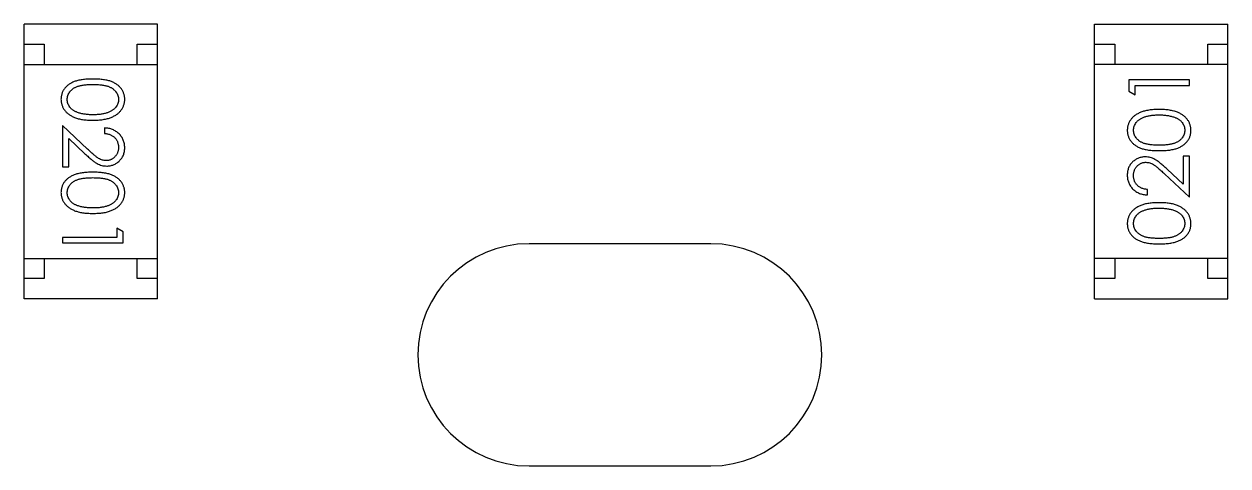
# Model space of a CAD drawing. Header units: millimetres. Extents: x 563 to 681, y 173 to 284.
# Drawn here: x 619.14 to 622.121, y 260.54 to 261.634 of the extents above; entities that cross this region are included whole.
import ezdxf

# ---------------------------------------------------------------- set-up
doc = ezdxf.new("R2010")
doc.units = ezdxf.units.MM
doc.header["$LTSCALE"] = 30.734
doc.layers.get('0').update_dxf_attribs({"linetype": 'CONTINUOUS'})

msp = doc.modelspace()

# ---------------------------------------------------------------- linework, layer by layer
at = {"linetype": 'Continuous'}
for p, q in [((619.1404, 260.9539), (619.1404, 261.6339)), ((619.4704, 261.6339), (619.1404, 261.6339)), ((619.4704, 260.9539), (619.4704, 261.6339)), ((621.7905, 260.9538), (621.7905, 261.6338)), ((621.7905, 261.6338), (622.1205, 261.6338)), ((622.1205, 260.9538), (622.1205, 261.6338)), ((619.1404, 261.5839), (619.1904, 261.5839)), ((619.1904, 261.5839), (619.1904, 261.5339)), ((619.4204, 261.5339), (619.4204, 261.5839)), ((619.4204, 261.5839), (619.4704, 261.5839)), ((621.7905, 261.5838), (621.8405, 261.5838)), ((621.8405, 261.5838), (621.8405, 261.5338)), ((622.0705, 261.5338), (622.0705, 261.5838)), ((622.0705, 261.5838), (622.1205, 261.5838)), ((619.1404, 261.5339), (619.4704, 261.5339)), ((622.1205, 261.5338), (621.7905, 261.5338)), ((621.8753, 261.4956), (621.8753, 261.4678)), ((622.0253, 261.4956), (621.8753, 261.4956)), ((621.8907, 261.459), (621.8907, 261.4821)), ((621.8907, 261.4821), (622.0253, 261.4821)), ((622.0253, 261.4821), (622.0253, 261.4956)), ((621.8753, 261.4678), (621.8907, 261.459)), ((619.2357, 261.3825), (619.2357, 261.2806)), ((619.2978, 261.3243), (619.2357, 261.3825)), ((619.3395, 261.3767), (619.3395, 261.3633)), ((619.2511, 261.2806), (619.2511, 261.3504)), ((619.2511, 261.3504), (619.2911, 261.3129)), ((622.0099, 261.3071), (622.0099, 261.2373)), ((622.0253, 261.3071), (622.0099, 261.3071)), ((622.0253, 261.2052), (622.0253, 261.3071)), ((619.2357, 261.2806), (619.2511, 261.2806)), ((622.0099, 261.2373), (621.9698, 261.2748)), ((621.9632, 261.2634), (622.0253, 261.2052)), ((621.9214, 261.211), (621.9214, 261.2244)), ((619.3703, 261.1287), (619.3703, 261.1056)), ((619.3857, 261.1199), (619.3703, 261.1287)), ((619.2357, 261.1056), (619.2357, 261.0921)), ((619.3703, 261.1056), (619.2357, 261.1056)), ((619.2357, 261.0921), (619.3857, 261.0921)), ((619.3857, 261.0921), (619.3857, 261.1199)), ((620.8404, 261.0901), (620.3904, 261.0901)), ((619.1404, 261.0539), (619.4704, 261.0539)), ((619.1904, 261.0539), (619.1904, 261.0039)), ((619.4204, 261.0039), (619.4204, 261.0539)), ((622.1205, 261.0538), (621.7905, 261.0538)), ((621.8405, 261.0538), (621.8405, 261.0038)), ((622.0705, 261.0038), (622.0705, 261.0538)), ((619.1904, 261.0039), (619.1404, 261.0039)), ((619.4704, 261.0039), (619.4204, 261.0039)), ((621.8405, 261.0038), (621.7905, 261.0038)), ((622.1205, 261.0038), (622.0705, 261.0038)), ((619.4704, 260.9539), (619.1404, 260.9539)), ((621.7905, 260.9538), (622.1205, 260.9538)), ((620.3904, 260.5401), (620.8404, 260.5401))]:
    msp.add_line(p, q, dxfattribs=at)
for centre, start, end in [((620.3904, 260.8151), 90, 270), ((620.8404, 260.8151), 270, 90)]:
    msp.add_arc(centre, 0.275, start, end, dxfattribs=at)
for points, knots in [([(619.3106, 261.4979), (619.3082, 261.4979), (619.3036, 261.4978), (619.2968, 261.4975), (619.2905, 261.497), (619.2845, 261.4963), (619.279, 261.4954), (619.2739, 261.4944), (619.2691, 261.493), (619.2648, 261.4915), (619.2608, 261.4898), (619.2571, 261.488), (619.2536, 261.486), (619.2504, 261.4838), (619.2474, 261.4815), (619.2447, 261.479), (619.2423, 261.4764), (619.2401, 261.4736), (619.2382, 261.4706), (619.2365, 261.4676), (619.235, 261.4645), (619.2339, 261.4613), (619.233, 261.4581), (619.2323, 261.4547), (619.2319, 261.4513), (619.2319, 261.4489), (619.2318, 261.4477)], [0, 0, 0, 0, 0.068113, 0.132564, 0.193427, 0.250218, 0.303569, 0.353576, 0.400235, 0.443586, 0.484619, 0.524292, 0.56238, 0.599049, 0.63494, 0.669782, 0.704009, 0.737842, 0.771098, 0.803896, 0.836415, 0.868639, 0.900715, 0.933378, 0.966213, 1, 1, 1, 1]), ([(619.2472, 261.4473), (619.2473, 261.4489), (619.2475, 261.4522), (619.2488, 261.4571), (619.2508, 261.4619), (619.2532, 261.4656), (619.2555, 261.4685), (619.2574, 261.4705), (619.2596, 261.4724), (619.2619, 261.4742), (619.2644, 261.4758), (619.2671, 261.4773), (619.27, 261.4786), (619.2731, 261.4799), (619.2766, 261.481), (619.2803, 261.4819), (619.2845, 261.4827), (619.289, 261.4833), (619.2939, 261.4838), (619.2991, 261.4842), (619.3048, 261.4844), (619.3087, 261.4844), (619.3107, 261.4844)], [0, 0, 0, 0, 0.060034, 0.120278, 0.182348, 0.247919, 0.281641, 0.315701, 0.350322, 0.385703, 0.421819, 0.459196, 0.497866, 0.538301, 0.58121, 0.628183, 0.679403, 0.734699, 0.794074, 0.858416, 0.927049, 1, 1, 1, 1]), ([(619.3895, 261.4477), (619.3895, 261.4489), (619.3895, 261.4513), (619.3891, 261.4547), (619.3884, 261.4581), (619.3875, 261.4614), (619.3863, 261.4646), (619.3848, 261.4677), (619.3831, 261.4707), (619.3812, 261.4737), (619.379, 261.4765), (619.3765, 261.4792), (619.3738, 261.4816), (619.3708, 261.484), (619.3676, 261.4861), (619.3642, 261.4881), (619.3605, 261.49), (619.3565, 261.4916), (619.3522, 261.4931), (619.3475, 261.4944), (619.3424, 261.4955), (619.3369, 261.4963), (619.3309, 261.497), (619.3245, 261.4975), (619.3177, 261.4978), (619.313, 261.4979), (619.3106, 261.4979)], [0, 0, 0, 0, 0.033742, 0.066533, 0.099153, 0.13154, 0.164087, 0.196563, 0.229707, 0.263315, 0.297504, 0.331686, 0.366482, 0.4021, 0.438958, 0.476748, 0.515985, 0.556589, 0.599519, 0.645765, 0.695487, 0.748721, 0.805687, 0.866754, 0.931405, 1, 1, 1, 1]), ([(619.3107, 261.4844), (619.3127, 261.4844), (619.3166, 261.4844), (619.3223, 261.4841), (619.3275, 261.4838), (619.3324, 261.4833), (619.337, 261.4827), (619.3411, 261.4819), (619.3449, 261.481), (619.3483, 261.4799), (619.3514, 261.4786), (619.3543, 261.4773), (619.357, 261.4758), (619.3595, 261.4741), (619.3618, 261.4724), (619.364, 261.4705), (619.3659, 261.4685), (619.3682, 261.4656), (619.3705, 261.4619), (619.3727, 261.4572), (619.3739, 261.4523), (619.3741, 261.4489), (619.3741, 261.4473)], [0, 0, 0, 0, 0.073302, 0.142286, 0.206253, 0.266017, 0.321612, 0.372532, 0.419497, 0.462398, 0.502825, 0.541489, 0.579034, 0.615143, 0.650298, 0.684912, 0.718701, 0.752189, 0.817245, 0.879117, 0.939613, 1, 1, 1, 1]), ([(619.2318, 261.4477), (619.2319, 261.4465), (619.2319, 261.4442), (619.2323, 261.4407), (619.233, 261.4372), (619.2339, 261.4339), (619.2351, 261.4306), (619.2366, 261.4274), (619.2383, 261.4243), (619.2403, 261.4213), (619.2426, 261.4184), (619.2451, 261.4157), (619.2479, 261.4131), (619.2509, 261.4107), (619.2542, 261.4084), (619.2578, 261.4064), (619.2616, 261.4044), (619.2657, 261.4027), (619.27, 261.401), (619.2748, 261.3997), (619.2799, 261.3985), (619.2853, 261.3976), (619.2912, 261.3969), (619.2973, 261.3963), (619.3039, 261.396), (619.3083, 261.396), (619.3106, 261.396)], [0, 0, 0, 0, 0.033824, 0.067298, 0.10028, 0.133019, 0.165736, 0.198792, 0.232372, 0.266409, 0.301016, 0.336196, 0.371972, 0.408574, 0.446394, 0.485225, 0.525372, 0.567224, 0.611081, 0.65775, 0.70702, 0.759235, 0.814484, 0.873227, 0.934937, 1, 1, 1, 1]), ([(619.273, 261.4151), (619.2719, 261.4155), (619.2699, 261.4163), (619.2669, 261.4176), (619.2642, 261.419), (619.2617, 261.4206), (619.2594, 261.4224), (619.2572, 261.4242), (619.2553, 261.4263), (619.2531, 261.4291), (619.2507, 261.4328), (619.2487, 261.4375), (619.2474, 261.4423), (619.2473, 261.4456), (619.2472, 261.4473)], [0, 0, 0, 0, 0.075949, 0.148549, 0.218996, 0.286119, 0.351826, 0.416074, 0.478265, 0.540325, 0.660405, 0.774606, 0.887187, 1, 1, 1, 1]), ([(619.3106, 261.396), (619.3129, 261.396), (619.3174, 261.396), (619.324, 261.3963), (619.3302, 261.3969), (619.336, 261.3976), (619.3415, 261.3986), (619.3466, 261.3997), (619.3514, 261.4012), (619.3558, 261.4027), (619.3599, 261.4046), (619.3637, 261.4065), (619.3673, 261.4086), (619.3706, 261.4108), (619.3736, 261.4133), (619.3764, 261.4158), (619.3789, 261.4185), (619.3811, 261.4214), (619.3831, 261.4244), (619.3848, 261.4275), (619.3863, 261.4306), (619.3875, 261.4339), (619.3884, 261.4372), (619.3891, 261.4407), (619.3895, 261.4442), (619.3895, 261.4465), (619.3895, 261.4477)], [0, 0, 0, 0, 0.065278, 0.127205, 0.186168, 0.241675, 0.294115, 0.343609, 0.390387, 0.434463, 0.476646, 0.517002, 0.555936, 0.593716, 0.630057, 0.665601, 0.700745, 0.734917, 0.768681, 0.802087, 0.834849, 0.867433, 0.900138, 0.932806, 0.966212, 1, 1, 1, 1]), ([(619.3741, 261.4473), (619.3741, 261.4456), (619.3739, 261.4424), (619.3726, 261.4375), (619.3705, 261.4328), (619.3682, 261.4291), (619.3659, 261.4262), (619.3639, 261.4242), (619.3617, 261.4222), (619.3592, 261.4204), (619.3565, 261.4187), (619.3535, 261.4172), (619.3503, 261.4157), (619.3469, 261.4144), (619.3432, 261.4133), (619.3393, 261.4122), (619.3352, 261.4114), (619.3308, 261.4106), (619.3261, 261.4101), (619.3212, 261.4097), (619.316, 261.4095), (619.3125, 261.4094), (619.3107, 261.4094)], [0, 0, 0, 0, 0.059689, 0.119507, 0.181075, 0.246162, 0.279894, 0.314468, 0.350403, 0.387474, 0.426147, 0.466624, 0.508745, 0.553328, 0.600058, 0.649177, 0.700552, 0.754894, 0.811825, 0.871514, 0.934319, 1, 1, 1, 1]), ([(621.9503, 261.4225), (621.948, 261.4225), (621.9435, 261.4224), (621.937, 261.4221), (621.9308, 261.4216), (621.9249, 261.4209), (621.9194, 261.4199), (621.9143, 261.4187), (621.9096, 261.4173), (621.9051, 261.4157), (621.9011, 261.4139), (621.8972, 261.412), (621.8937, 261.4099), (621.8904, 261.4076), (621.8873, 261.4052), (621.8846, 261.4027), (621.882, 261.3999), (621.8798, 261.3971), (621.8778, 261.3941), (621.8761, 261.391), (621.8747, 261.3878), (621.8735, 261.3846), (621.8725, 261.3812), (621.8719, 261.3778), (621.8715, 261.3743), (621.8714, 261.3719), (621.8714, 261.3707)], [0, 0, 0, 0, 0.065278, 0.127205, 0.186168, 0.241675, 0.294115, 0.343609, 0.390387, 0.434463, 0.476646, 0.517002, 0.555936, 0.593716, 0.630057, 0.665601, 0.700745, 0.734917, 0.768681, 0.802087, 0.834849, 0.867433, 0.900138, 0.932806, 0.966212, 1, 1, 1, 1]), ([(622.0291, 261.3707), (622.0291, 261.3719), (622.0291, 261.3743), (622.0286, 261.3778), (622.028, 261.3812), (622.027, 261.3846), (622.0258, 261.3879), (622.0244, 261.3911), (622.0226, 261.3941), (622.0206, 261.3972), (622.0184, 261.4), (622.0158, 261.4028), (622.0131, 261.4054), (622.01, 261.4078), (622.0067, 261.41), (622.0032, 261.4121), (621.9994, 261.414), (621.9953, 261.4158), (621.9909, 261.4174), (621.9862, 261.4187), (621.9811, 261.4199), (621.9756, 261.4209), (621.9698, 261.4216), (621.9636, 261.4221), (621.9571, 261.4224), (621.9526, 261.4225), (621.9503, 261.4225)], [0, 0, 0, 0, 0.033824, 0.067298, 0.10028, 0.133019, 0.165736, 0.198792, 0.232372, 0.266409, 0.301016, 0.336196, 0.371972, 0.408574, 0.446394, 0.485225, 0.525372, 0.567224, 0.611081, 0.65775, 0.70702, 0.759235, 0.814484, 0.873227, 0.934937, 1, 1, 1, 1]), ([(619.3107, 261.4094), (619.3089, 261.4094), (619.3053, 261.4095), (619.3001, 261.4097), (619.2951, 261.4102), (619.2903, 261.4108), (619.2857, 261.4116), (619.2812, 261.4126), (619.277, 261.4137), (619.2743, 261.4147), (619.273, 261.4151)], [0, 0, 0, 0, 0.141157, 0.277773, 0.409244, 0.535676, 0.657497, 0.775458, 0.889412, 1, 1, 1, 1]), ([(621.8868, 261.3712), (621.8869, 261.3728), (621.8871, 261.3761), (621.8883, 261.381), (621.8905, 261.3856), (621.8928, 261.3894), (621.8951, 261.3922), (621.8971, 261.3943), (621.8993, 261.3962), (621.9018, 261.398), (621.9045, 261.3997), (621.9074, 261.4013), (621.9106, 261.4027), (621.914, 261.4041), (621.9177, 261.4052), (621.9216, 261.4063), (621.9258, 261.4071), (621.9302, 261.4078), (621.9349, 261.4083), (621.9398, 261.4088), (621.9449, 261.409), (621.9485, 261.409), (621.9503, 261.409)], [0, 0, 0, 0, 0.059689, 0.119507, 0.181075, 0.246162, 0.279894, 0.314468, 0.350403, 0.387474, 0.426147, 0.466624, 0.508745, 0.553328, 0.600058, 0.649177, 0.700552, 0.754894, 0.811825, 0.871514, 0.934319, 1, 1, 1, 1]), ([(621.9503, 261.409), (621.9521, 261.409), (621.9556, 261.409), (621.9608, 261.4087), (621.9659, 261.4083), (621.9707, 261.4077), (621.9753, 261.4068), (621.9797, 261.4059), (621.9839, 261.4047), (621.9866, 261.4038), (621.988, 261.4034)], [0, 0, 0, 0, 0.141157, 0.277773, 0.409244, 0.535676, 0.657497, 0.775458, 0.889412, 1, 1, 1, 1]), ([(621.988, 261.4034), (621.989, 261.403), (621.9911, 261.4022), (621.994, 261.4009), (621.9967, 261.3994), (621.9993, 261.3978), (622.0016, 261.3961), (622.0037, 261.3942), (622.0056, 261.3922), (622.0079, 261.3894), (622.0102, 261.3857), (622.0122, 261.381), (622.0135, 261.3762), (622.0137, 261.3728), (622.0137, 261.3712)], [0, 0, 0, 0, 0.075949, 0.148549, 0.218996, 0.286119, 0.351826, 0.416074, 0.478265, 0.540325, 0.660405, 0.774606, 0.887187, 1, 1, 1, 1]), ([(619.3895, 261.3278), (619.3895, 261.3295), (619.3894, 261.3328), (619.3887, 261.3376), (619.3876, 261.3422), (619.3861, 261.3467), (619.3841, 261.3509), (619.3817, 261.3549), (619.3788, 261.3587), (619.3755, 261.3623), (619.3719, 261.3655), (619.368, 261.3684), (619.3638, 261.3709), (619.3594, 261.3729), (619.3548, 261.3745), (619.3499, 261.3757), (619.3448, 261.3765), (619.3413, 261.3766), (619.3395, 261.3767)], [0, 0, 0, 0, 0.06445, 0.126725, 0.187421, 0.247417, 0.306749, 0.366595, 0.427749, 0.490235, 0.553031, 0.614805, 0.676505, 0.738096, 0.801021, 0.864897, 0.931209, 1, 1, 1, 1]), ([(619.3395, 261.3633), (619.3409, 261.3631), (619.3435, 261.3629), (619.3472, 261.3621), (619.3508, 261.3612), (619.3541, 261.36), (619.3572, 261.3585), (619.3601, 261.3567), (619.3627, 261.3547), (619.3651, 261.3525), (619.3672, 261.35), (619.3691, 261.3474), (619.3707, 261.3446), (619.3719, 261.3417), (619.3729, 261.3386), (619.3736, 261.3354), (619.3741, 261.332), (619.3741, 261.3297), (619.3741, 261.3285)], [0, 0, 0, 0, 0.073648, 0.143686, 0.210962, 0.275557, 0.338064, 0.399311, 0.4594, 0.51934, 0.579024, 0.637809, 0.695959, 0.754122, 0.813113, 0.873453, 0.935561, 1, 1, 1, 1]), ([(621.8714, 261.3707), (621.8714, 261.3695), (621.8715, 261.3672), (621.8719, 261.3638), (621.8725, 261.3604), (621.8735, 261.3571), (621.8746, 261.3539), (621.8761, 261.3508), (621.8778, 261.3477), (621.8798, 261.3448), (621.882, 261.342), (621.8844, 261.3393), (621.8872, 261.3368), (621.8901, 261.3345), (621.8933, 261.3324), (621.8968, 261.3303), (621.9005, 261.3285), (621.9044, 261.3268), (621.9087, 261.3254), (621.9134, 261.3241), (621.9186, 261.323), (621.9241, 261.3221), (621.9301, 261.3214), (621.9364, 261.3209), (621.9433, 261.3206), (621.9479, 261.3206), (621.9503, 261.3206)], [0, 0, 0, 0, 0.033742, 0.066533, 0.099153, 0.13154, 0.164087, 0.196563, 0.229707, 0.263315, 0.297504, 0.331686, 0.366482, 0.4021, 0.438958, 0.476748, 0.515985, 0.556589, 0.599519, 0.645765, 0.695487, 0.748721, 0.805687, 0.866754, 0.931405, 1, 1, 1, 1]), ([(621.9503, 261.334), (621.9483, 261.334), (621.9443, 261.3341), (621.9387, 261.3343), (621.9334, 261.3347), (621.9285, 261.3352), (621.924, 261.3358), (621.9198, 261.3366), (621.9161, 261.3375), (621.9127, 261.3386), (621.9096, 261.3399), (621.9066, 261.3412), (621.9039, 261.3427), (621.9014, 261.3443), (621.8991, 261.3461), (621.897, 261.348), (621.895, 261.35), (621.8928, 261.3529), (621.8904, 261.3566), (621.8883, 261.3613), (621.8871, 261.3662), (621.8869, 261.3695), (621.8868, 261.3712)], [0, 0, 0, 0, 0.073302, 0.142286, 0.206253, 0.266017, 0.321612, 0.372532, 0.419497, 0.462398, 0.502825, 0.541489, 0.579034, 0.615143, 0.650298, 0.684912, 0.718701, 0.752189, 0.817245, 0.879117, 0.939613, 1, 1, 1, 1]), ([(622.0137, 261.3712), (622.0136, 261.3695), (622.0135, 261.3662), (622.0122, 261.3614), (622.0101, 261.3566), (622.0077, 261.3528), (622.0054, 261.35), (622.0035, 261.3479), (622.0014, 261.3461), (621.999, 261.3443), (621.9965, 261.3426), (621.9938, 261.3412), (621.9909, 261.3398), (621.9878, 261.3386), (621.9844, 261.3375), (621.9806, 261.3366), (621.9765, 261.3358), (621.972, 261.3351), (621.9671, 261.3347), (621.9618, 261.3343), (621.9562, 261.3341), (621.9523, 261.334), (621.9503, 261.334)], [0, 0, 0, 0, 0.060034, 0.120278, 0.182348, 0.247919, 0.281641, 0.315701, 0.350322, 0.385703, 0.421819, 0.459196, 0.497866, 0.538301, 0.58121, 0.628183, 0.679403, 0.734699, 0.794074, 0.858416, 0.927049, 1, 1, 1, 1]), ([(621.9503, 261.3206), (621.9527, 261.3206), (621.9574, 261.3206), (621.9641, 261.3209), (621.9705, 261.3214), (621.9764, 261.3221), (621.9819, 261.323), (621.9871, 261.3241), (621.9918, 261.3254), (621.9962, 261.3269), (622.0002, 261.3286), (622.0039, 261.3305), (622.0073, 261.3325), (622.0105, 261.3347), (622.0135, 261.337), (622.0162, 261.3395), (622.0187, 261.3421), (622.0209, 261.3449), (622.0228, 261.3478), (622.0245, 261.3508), (622.0259, 261.3539), (622.0271, 261.3571), (622.028, 261.3604), (622.0286, 261.3638), (622.0291, 261.3672), (622.0291, 261.3695), (622.0291, 261.3707)], [0, 0, 0, 0, 0.068113, 0.132564, 0.193427, 0.250218, 0.303569, 0.353576, 0.400235, 0.443586, 0.484619, 0.524292, 0.56238, 0.599049, 0.63494, 0.669782, 0.704009, 0.737842, 0.771098, 0.803896, 0.836415, 0.868639, 0.900715, 0.933378, 0.966213, 1, 1, 1, 1]), ([(619.2911, 261.3129), (619.2927, 261.3114), (619.2956, 261.3086), (619.3, 261.3047), (619.3041, 261.3011), (619.308, 261.2979), (619.3116, 261.2951), (619.315, 261.2926), (619.3182, 261.2905), (619.322, 261.2882), (619.3267, 261.2859), (619.3326, 261.2839), (619.3387, 261.2827), (619.3428, 261.2826), (619.3449, 261.2825)], [0, 0, 0, 0, 0.09953, 0.192079, 0.277712, 0.357454, 0.429648, 0.495771, 0.555538, 0.608657, 0.707578, 0.804328, 0.901298, 1, 1, 1, 1]), ([(619.3437, 261.296), (619.3421, 261.296), (619.3389, 261.2962), (619.3341, 261.2972), (619.3294, 261.2989), (619.3256, 261.3009), (619.3225, 261.3029), (619.3198, 261.3048), (619.3169, 261.3072), (619.3136, 261.3098), (619.3101, 261.3129), (619.3062, 261.3163), (619.3021, 261.3202), (619.2992, 261.3229), (619.2978, 261.3243)], [0, 0, 0, 0, 0.088014, 0.174976, 0.2638, 0.355443, 0.406413, 0.465519, 0.533076, 0.609353, 0.693899, 0.787171, 0.889197, 1, 1, 1, 1]), ([(619.3741, 261.3285), (619.3741, 261.3274), (619.3741, 261.3252), (619.3736, 261.322), (619.3729, 261.3188), (619.3719, 261.3159), (619.3707, 261.313), (619.3691, 261.3103), (619.3673, 261.3078), (619.3652, 261.3054), (619.3629, 261.3032), (619.3605, 261.3013), (619.358, 261.2996), (619.3553, 261.2983), (619.3526, 261.2972), (619.3497, 261.2965), (619.3468, 261.296), (619.3448, 261.296), (619.3437, 261.296)], [0, 0, 0, 0, 0.068027, 0.133505, 0.19695, 0.26027, 0.322741, 0.384982, 0.448465, 0.513424, 0.578224, 0.640011, 0.700094, 0.760067, 0.819012, 0.877878, 0.938035, 1, 1, 1, 1]), ([(619.3449, 261.2825), (619.3464, 261.2825), (619.3493, 261.2826), (619.3537, 261.2832), (619.3578, 261.2842), (619.3618, 261.2855), (619.3657, 261.2874), (619.3694, 261.2895), (619.3729, 261.2921), (619.3763, 261.295), (619.3794, 261.2982), (619.3821, 261.3017), (619.3844, 261.3055), (619.3863, 261.3095), (619.3877, 261.3137), (619.3888, 261.3182), (619.3894, 261.3229), (619.3895, 261.3262), (619.3895, 261.3278)], [0, 0, 0, 0, 0.06271, 0.123347, 0.183401, 0.242828, 0.302097, 0.36242, 0.423725, 0.487032, 0.550491, 0.612709, 0.674265, 0.73617, 0.799211, 0.863483, 0.930525, 1, 1, 1, 1]), ([(621.916, 261.3052), (621.9145, 261.3052), (621.9116, 261.3051), (621.9073, 261.3045), (621.9031, 261.3035), (621.8991, 261.3021), (621.8953, 261.3003), (621.8916, 261.2982), (621.888, 261.2956), (621.8847, 261.2927), (621.8815, 261.2895), (621.8789, 261.286), (621.8765, 261.2822), (621.8746, 261.2782), (621.8732, 261.274), (621.8722, 261.2695), (621.8715, 261.2648), (621.8715, 261.2615), (621.8714, 261.2599)], [0, 0, 0, 0, 0.06271, 0.123347, 0.183401, 0.242828, 0.302097, 0.36242, 0.423725, 0.487032, 0.550491, 0.612709, 0.674265, 0.73617, 0.799211, 0.863483, 0.930525, 1, 1, 1, 1]), ([(621.9698, 261.2748), (621.9683, 261.2763), (621.9653, 261.2791), (621.961, 261.283), (621.9568, 261.2866), (621.953, 261.2898), (621.9493, 261.2926), (621.9459, 261.2951), (621.9428, 261.2972), (621.939, 261.2995), (621.9342, 261.3018), (621.9283, 261.3037), (621.9222, 261.305), (621.9181, 261.3051), (621.916, 261.3052)], [0, 0, 0, 0, 0.09953, 0.192079, 0.277712, 0.357454, 0.429648, 0.495771, 0.555538, 0.608657, 0.707578, 0.804328, 0.901298, 1, 1, 1, 1]), ([(621.8868, 261.2592), (621.8868, 261.2603), (621.8869, 261.2625), (621.8873, 261.2657), (621.888, 261.2688), (621.889, 261.2718), (621.8903, 261.2747), (621.8918, 261.2774), (621.8937, 261.2799), (621.8958, 261.2823), (621.898, 261.2845), (621.9005, 261.2864), (621.903, 261.2881), (621.9056, 261.2894), (621.9084, 261.2905), (621.9112, 261.2912), (621.9142, 261.2917), (621.9162, 261.2917), (621.9172, 261.2917)], [0, 0, 0, 0, 0.068027, 0.133505, 0.19695, 0.26027, 0.322741, 0.384982, 0.448465, 0.513424, 0.578224, 0.640011, 0.700094, 0.760067, 0.819012, 0.877878, 0.938035, 1, 1, 1, 1]), ([(621.9172, 261.2917), (621.9188, 261.2917), (621.9221, 261.2915), (621.9269, 261.2905), (621.9315, 261.2888), (621.9353, 261.2868), (621.9384, 261.2848), (621.9411, 261.2829), (621.9441, 261.2805), (621.9473, 261.2779), (621.9509, 261.2748), (621.9547, 261.2714), (621.9589, 261.2675), (621.9617, 261.2648), (621.9632, 261.2634)], [0, 0, 0, 0, 0.088014, 0.174976, 0.2638, 0.355443, 0.406413, 0.465519, 0.533076, 0.609353, 0.693899, 0.787171, 0.889197, 1, 1, 1, 1]), ([(619.3106, 261.2671), (619.3082, 261.2671), (619.3036, 261.2671), (619.2968, 261.2668), (619.2905, 261.2663), (619.2845, 261.2655), (619.279, 261.2647), (619.2739, 261.2636), (619.2691, 261.2623), (619.2648, 261.2608), (619.2608, 261.2591), (619.2571, 261.2572), (619.2536, 261.2552), (619.2504, 261.253), (619.2474, 261.2507), (619.2447, 261.2482), (619.2423, 261.2456), (619.2401, 261.2428), (619.2382, 261.2399), (619.2365, 261.2369), (619.235, 261.2338), (619.2339, 261.2306), (619.233, 261.2273), (619.2323, 261.2239), (619.2319, 261.2205), (619.2319, 261.2182), (619.2318, 261.217)], [0, 0, 0, 0, 0.068113, 0.132564, 0.193427, 0.250218, 0.303569, 0.353576, 0.400235, 0.443586, 0.484619, 0.524292, 0.56238, 0.599049, 0.63494, 0.669782, 0.704009, 0.737842, 0.771098, 0.803896, 0.836415, 0.868639, 0.900715, 0.933378, 0.966213, 1, 1, 1, 1]), ([(619.2472, 261.2165), (619.2473, 261.2182), (619.2475, 261.2215), (619.2488, 261.2263), (619.2508, 261.2311), (619.2532, 261.2348), (619.2555, 261.2377), (619.2574, 261.2398), (619.2596, 261.2416), (619.2619, 261.2434), (619.2644, 261.2451), (619.2671, 261.2465), (619.27, 261.2479), (619.2731, 261.2491), (619.2766, 261.2502), (619.2803, 261.2511), (619.2845, 261.2519), (619.289, 261.2526), (619.2939, 261.253), (619.2991, 261.2534), (619.3048, 261.2536), (619.3087, 261.2537), (619.3107, 261.2537)], [0, 0, 0, 0, 0.060034, 0.120278, 0.182348, 0.247919, 0.281641, 0.315701, 0.350322, 0.385703, 0.421819, 0.459196, 0.497866, 0.538301, 0.58121, 0.628183, 0.679403, 0.734699, 0.794074, 0.858416, 0.927049, 1, 1, 1, 1]), ([(619.3895, 261.217), (619.3895, 261.2182), (619.3895, 261.2205), (619.3891, 261.2239), (619.3884, 261.2273), (619.3875, 261.2306), (619.3863, 261.2338), (619.3848, 261.2369), (619.3831, 261.24), (619.3812, 261.2429), (619.379, 261.2457), (619.3765, 261.2484), (619.3738, 261.2509), (619.3708, 261.2532), (619.3676, 261.2553), (619.3642, 261.2574), (619.3605, 261.2592), (619.3565, 261.2609), (619.3522, 261.2623), (619.3475, 261.2636), (619.3424, 261.2647), (619.3369, 261.2656), (619.3309, 261.2663), (619.3245, 261.2668), (619.3177, 261.2671), (619.313, 261.2671), (619.3106, 261.2671)], [0, 0, 0, 0, 0.033742, 0.066533, 0.099153, 0.13154, 0.164087, 0.196563, 0.229707, 0.263315, 0.297504, 0.331686, 0.366482, 0.4021, 0.438958, 0.476748, 0.515985, 0.556589, 0.599519, 0.645765, 0.695487, 0.748721, 0.805687, 0.866754, 0.931405, 1, 1, 1, 1]), ([(619.3107, 261.2537), (619.3127, 261.2537), (619.3166, 261.2536), (619.3223, 261.2534), (619.3275, 261.253), (619.3324, 261.2525), (619.337, 261.2519), (619.3411, 261.2511), (619.3449, 261.2502), (619.3483, 261.2491), (619.3514, 261.2478), (619.3543, 261.2465), (619.357, 261.245), (619.3595, 261.2434), (619.3618, 261.2416), (619.364, 261.2397), (619.3659, 261.2377), (619.3682, 261.2348), (619.3705, 261.2311), (619.3727, 261.2264), (619.3739, 261.2215), (619.3741, 261.2182), (619.3741, 261.2165)], [0, 0, 0, 0, 0.073302, 0.142286, 0.206253, 0.266017, 0.321612, 0.372532, 0.419497, 0.462398, 0.502825, 0.541489, 0.579034, 0.615143, 0.650298, 0.684912, 0.718701, 0.752189, 0.817245, 0.879117, 0.939613, 1, 1, 1, 1]), ([(621.8714, 261.2599), (621.8715, 261.2582), (621.8715, 261.2549), (621.8722, 261.2501), (621.8733, 261.2455), (621.8748, 261.241), (621.8769, 261.2368), (621.8793, 261.2328), (621.8821, 261.229), (621.8854, 261.2254), (621.889, 261.2222), (621.8929, 261.2193), (621.8971, 261.2168), (621.9015, 261.2148), (621.9061, 261.2132), (621.911, 261.212), (621.9161, 261.2112), (621.9196, 261.2111), (621.9214, 261.211)], [0, 0, 0, 0, 0.06445, 0.126725, 0.187421, 0.247417, 0.306749, 0.366595, 0.427749, 0.490235, 0.553031, 0.614805, 0.676505, 0.738096, 0.801021, 0.864897, 0.931209, 1, 1, 1, 1]), ([(621.9214, 261.2244), (621.9201, 261.2246), (621.9175, 261.2248), (621.9137, 261.2255), (621.9102, 261.2265), (621.9068, 261.2277), (621.9037, 261.2292), (621.9009, 261.231), (621.8982, 261.233), (621.8959, 261.2352), (621.8937, 261.2377), (621.8919, 261.2403), (621.8903, 261.2431), (621.889, 261.246), (621.888, 261.2491), (621.8873, 261.2523), (621.8869, 261.2557), (621.8868, 261.258), (621.8868, 261.2592)], [0, 0, 0, 0, 0.073648, 0.143686, 0.210962, 0.275557, 0.338064, 0.399311, 0.4594, 0.51934, 0.579024, 0.637809, 0.695959, 0.754122, 0.813113, 0.873453, 0.935561, 1, 1, 1, 1]), ([(619.2318, 261.217), (619.2319, 261.2158), (619.2319, 261.2134), (619.2323, 261.2099), (619.233, 261.2064), (619.2339, 261.2031), (619.2351, 261.1998), (619.2366, 261.1966), (619.2383, 261.1936), (619.2403, 261.1905), (619.2426, 261.1877), (619.2451, 261.1849), (619.2479, 261.1823), (619.2509, 261.1799), (619.2542, 261.1777), (619.2578, 261.1756), (619.2616, 261.1737), (619.2657, 261.1719), (619.27, 261.1703), (619.2748, 261.169), (619.2799, 261.1678), (619.2853, 261.1668), (619.2912, 261.1661), (619.2973, 261.1656), (619.3039, 261.1653), (619.3083, 261.1652), (619.3106, 261.1652)], [0, 0, 0, 0, 0.033824, 0.067298, 0.10028, 0.133019, 0.165736, 0.198792, 0.232372, 0.266409, 0.301016, 0.336196, 0.371972, 0.408574, 0.446394, 0.485225, 0.525372, 0.567224, 0.611081, 0.65775, 0.70702, 0.759235, 0.814484, 0.873227, 0.934937, 1, 1, 1, 1]), ([(619.273, 261.1843), (619.2719, 261.1847), (619.2699, 261.1855), (619.2669, 261.1868), (619.2642, 261.1883), (619.2617, 261.1899), (619.2594, 261.1916), (619.2572, 261.1935), (619.2553, 261.1955), (619.2531, 261.1983), (619.2507, 261.202), (619.2487, 261.2067), (619.2474, 261.2115), (619.2473, 261.2149), (619.2472, 261.2165)], [0, 0, 0, 0, 0.075949, 0.148549, 0.218996, 0.286119, 0.351826, 0.416074, 0.478265, 0.540325, 0.660405, 0.774606, 0.887187, 1, 1, 1, 1]), ([(619.3106, 261.1652), (619.3129, 261.1652), (619.3174, 261.1653), (619.324, 261.1656), (619.3302, 261.1661), (619.336, 261.1668), (619.3415, 261.1678), (619.3466, 261.169), (619.3514, 261.1704), (619.3558, 261.172), (619.3599, 261.1738), (619.3637, 261.1757), (619.3673, 261.1778), (619.3706, 261.1801), (619.3736, 261.1825), (619.3764, 261.185), (619.3789, 261.1878), (619.3811, 261.1906), (619.3831, 261.1936), (619.3848, 261.1967), (619.3863, 261.1999), (619.3875, 261.2031), (619.3884, 261.2065), (619.3891, 261.2099), (619.3895, 261.2134), (619.3895, 261.2158), (619.3895, 261.217)], [0, 0, 0, 0, 0.065278, 0.127205, 0.186168, 0.241675, 0.294115, 0.343609, 0.390387, 0.434463, 0.476646, 0.517002, 0.555936, 0.593716, 0.630057, 0.665601, 0.700745, 0.734917, 0.768681, 0.802087, 0.834849, 0.867433, 0.900138, 0.932806, 0.966212, 1, 1, 1, 1]), ([(619.3741, 261.2165), (619.3741, 261.2149), (619.3739, 261.2116), (619.3726, 261.2067), (619.3705, 261.2021), (619.3682, 261.1983), (619.3659, 261.1955), (619.3639, 261.1934), (619.3617, 261.1915), (619.3592, 261.1897), (619.3565, 261.188), (619.3535, 261.1864), (619.3503, 261.185), (619.3469, 261.1836), (619.3432, 261.1825), (619.3393, 261.1814), (619.3352, 261.1806), (619.3308, 261.1799), (619.3261, 261.1794), (619.3212, 261.1789), (619.316, 261.1787), (619.3125, 261.1787), (619.3107, 261.1787)], [0, 0, 0, 0, 0.059689, 0.119507, 0.181075, 0.246162, 0.279894, 0.314468, 0.350403, 0.387474, 0.426147, 0.466624, 0.508745, 0.553328, 0.600058, 0.649177, 0.700552, 0.754894, 0.811825, 0.871514, 0.934319, 1, 1, 1, 1]), ([(619.3107, 261.1787), (619.3089, 261.1787), (619.3053, 261.1787), (619.3001, 261.179), (619.2951, 261.1794), (619.2903, 261.18), (619.2857, 261.1808), (619.2812, 261.1818), (619.277, 261.183), (619.2743, 261.1839), (619.273, 261.1843)], [0, 0, 0, 0, 0.141157, 0.277773, 0.409244, 0.535676, 0.657497, 0.775458, 0.889412, 1, 1, 1, 1]), ([(621.9503, 261.1917), (621.948, 261.1917), (621.9435, 261.1917), (621.937, 261.1914), (621.9308, 261.1908), (621.9249, 261.1901), (621.9194, 261.1891), (621.9143, 261.188), (621.9096, 261.1865), (621.9051, 261.185), (621.9011, 261.1831), (621.8972, 261.1812), (621.8937, 261.1791), (621.8904, 261.1769), (621.8873, 261.1744), (621.8846, 261.1719), (621.882, 261.1692), (621.8798, 261.1663), (621.8778, 261.1633), (621.8761, 261.1602), (621.8747, 261.1571), (621.8735, 261.1538), (621.8725, 261.1505), (621.8719, 261.147), (621.8715, 261.1435), (621.8714, 261.1412), (621.8714, 261.14)], [0, 0, 0, 0, 0.065278, 0.127205, 0.186168, 0.241675, 0.294115, 0.343609, 0.390387, 0.434463, 0.476646, 0.517002, 0.555936, 0.593716, 0.630057, 0.665601, 0.700745, 0.734917, 0.768681, 0.802087, 0.834849, 0.867433, 0.900138, 0.932806, 0.966212, 1, 1, 1, 1]), ([(622.0291, 261.14), (622.0291, 261.1412), (622.0291, 261.1435), (622.0286, 261.147), (622.028, 261.1505), (622.027, 261.1538), (622.0258, 261.1571), (622.0244, 261.1603), (622.0226, 261.1634), (622.0206, 261.1664), (622.0184, 261.1693), (622.0158, 261.172), (622.0131, 261.1746), (622.01, 261.177), (622.0067, 261.1793), (622.0032, 261.1813), (621.9994, 261.1833), (621.9953, 261.185), (621.9909, 261.1867), (621.9862, 261.188), (621.9811, 261.1892), (621.9756, 261.1901), (621.9698, 261.1908), (621.9636, 261.1914), (621.9571, 261.1917), (621.9526, 261.1917), (621.9503, 261.1917)], [0, 0, 0, 0, 0.033824, 0.067298, 0.10028, 0.133019, 0.165736, 0.198792, 0.232372, 0.266409, 0.301016, 0.336196, 0.371972, 0.408574, 0.446394, 0.485225, 0.525372, 0.567224, 0.611081, 0.65775, 0.70702, 0.759235, 0.814484, 0.873227, 0.934937, 1, 1, 1, 1]), ([(621.8868, 261.1404), (621.8869, 261.1421), (621.8871, 261.1453), (621.8883, 261.1502), (621.8905, 261.1549), (621.8928, 261.1586), (621.8951, 261.1615), (621.8971, 261.1635), (621.8993, 261.1655), (621.9018, 261.1673), (621.9045, 261.169), (621.9074, 261.1705), (621.9106, 261.172), (621.914, 261.1733), (621.9177, 261.1744), (621.9216, 261.1755), (621.9258, 261.1763), (621.9302, 261.1771), (621.9349, 261.1776), (621.9398, 261.178), (621.9449, 261.1782), (621.9485, 261.1782), (621.9503, 261.1783)], [0, 0, 0, 0, 0.059689, 0.119507, 0.181075, 0.246162, 0.279894, 0.314468, 0.350403, 0.387474, 0.426147, 0.466624, 0.508745, 0.553328, 0.600058, 0.649177, 0.700552, 0.754894, 0.811825, 0.871514, 0.934319, 1, 1, 1, 1]), ([(621.9503, 261.1783), (621.9521, 261.1783), (621.9556, 261.1782), (621.9608, 261.1779), (621.9659, 261.1775), (621.9707, 261.1769), (621.9753, 261.1761), (621.9797, 261.1751), (621.9839, 261.174), (621.9866, 261.173), (621.988, 261.1726)], [0, 0, 0, 0, 0.141157, 0.277773, 0.409244, 0.535676, 0.657497, 0.775458, 0.889412, 1, 1, 1, 1]), ([(621.988, 261.1726), (621.989, 261.1722), (621.9911, 261.1714), (621.994, 261.1701), (621.9967, 261.1687), (621.9993, 261.167), (622.0016, 261.1653), (622.0037, 261.1635), (622.0056, 261.1614), (622.0079, 261.1586), (622.0102, 261.1549), (622.0122, 261.1502), (622.0135, 261.1454), (622.0137, 261.1421), (622.0137, 261.1404)], [0, 0, 0, 0, 0.075949, 0.148549, 0.218996, 0.286119, 0.351826, 0.416074, 0.478265, 0.540325, 0.660405, 0.774606, 0.887187, 1, 1, 1, 1]), ([(621.8714, 261.14), (621.8714, 261.1388), (621.8715, 261.1364), (621.8719, 261.133), (621.8725, 261.1296), (621.8735, 261.1263), (621.8746, 261.1231), (621.8761, 261.12), (621.8778, 261.117), (621.8798, 261.114), (621.882, 261.1112), (621.8844, 261.1085), (621.8872, 261.1061), (621.8901, 261.1037), (621.8933, 261.1016), (621.8968, 261.0996), (621.9005, 261.0977), (621.9044, 261.0961), (621.9087, 261.0946), (621.9134, 261.0933), (621.9186, 261.0922), (621.9241, 261.0914), (621.9301, 261.0907), (621.9364, 261.0902), (621.9433, 261.0899), (621.9479, 261.0898), (621.9503, 261.0898)], [0, 0, 0, 0, 0.033742, 0.066533, 0.099153, 0.13154, 0.164087, 0.196563, 0.229707, 0.263315, 0.297504, 0.331686, 0.366482, 0.4021, 0.438958, 0.476748, 0.515985, 0.556589, 0.599519, 0.645765, 0.695487, 0.748721, 0.805687, 0.866754, 0.931405, 1, 1, 1, 1]), ([(621.9503, 261.1033), (621.9483, 261.1033), (621.9443, 261.1033), (621.9387, 261.1035), (621.9334, 261.1039), (621.9285, 261.1044), (621.924, 261.105), (621.9198, 261.1058), (621.9161, 261.1067), (621.9127, 261.1078), (621.9096, 261.1091), (621.9066, 261.1104), (621.9039, 261.1119), (621.9014, 261.1136), (621.8991, 261.1153), (621.897, 261.1172), (621.895, 261.1192), (621.8928, 261.1221), (621.8904, 261.1258), (621.8883, 261.1305), (621.8871, 261.1354), (621.8869, 261.1388), (621.8868, 261.1404)], [0, 0, 0, 0, 0.073302, 0.142286, 0.206253, 0.266017, 0.321612, 0.372532, 0.419497, 0.462398, 0.502825, 0.541489, 0.579034, 0.615143, 0.650298, 0.684912, 0.718701, 0.752189, 0.817245, 0.879117, 0.939613, 1, 1, 1, 1]), ([(622.0137, 261.1404), (622.0136, 261.1388), (622.0135, 261.1355), (622.0122, 261.1306), (622.0101, 261.1258), (622.0077, 261.1221), (622.0054, 261.1192), (622.0035, 261.1172), (622.0014, 261.1153), (621.999, 261.1135), (621.9965, 261.1119), (621.9938, 261.1104), (621.9909, 261.1091), (621.9878, 261.1078), (621.9844, 261.1067), (621.9806, 261.1058), (621.9765, 261.105), (621.972, 261.1044), (621.9671, 261.1039), (621.9618, 261.1035), (621.9562, 261.1033), (621.9523, 261.1033), (621.9503, 261.1033)], [0, 0, 0, 0, 0.060034, 0.120278, 0.182348, 0.247919, 0.281641, 0.315701, 0.350322, 0.385703, 0.421819, 0.459196, 0.497866, 0.538301, 0.58121, 0.628183, 0.679403, 0.734699, 0.794074, 0.858416, 0.927049, 1, 1, 1, 1]), ([(621.9503, 261.0898), (621.9527, 261.0898), (621.9574, 261.0899), (621.9641, 261.0902), (621.9705, 261.0907), (621.9764, 261.0914), (621.9819, 261.0923), (621.9871, 261.0933), (621.9918, 261.0947), (621.9962, 261.0962), (622.0002, 261.0979), (622.0039, 261.0997), (622.0073, 261.1017), (622.0105, 261.1039), (622.0135, 261.1062), (622.0162, 261.1087), (622.0187, 261.1113), (622.0209, 261.1141), (622.0228, 261.1171), (622.0245, 261.1201), (622.0259, 261.1232), (622.0271, 261.1264), (622.028, 261.1296), (622.0286, 261.133), (622.0291, 261.1364), (622.0291, 261.1388), (622.0291, 261.14)], [0, 0, 0, 0, 0.068113, 0.132564, 0.193427, 0.250218, 0.303569, 0.353576, 0.400235, 0.443586, 0.484619, 0.524292, 0.56238, 0.599049, 0.63494, 0.669782, 0.704009, 0.737842, 0.771098, 0.803896, 0.836415, 0.868639, 0.900715, 0.933378, 0.966213, 1, 1, 1, 1])]:
    msp.add_open_spline(points, degree=3, knots=knots, dxfattribs=at)

doc.saveas('drawing.dxf')
